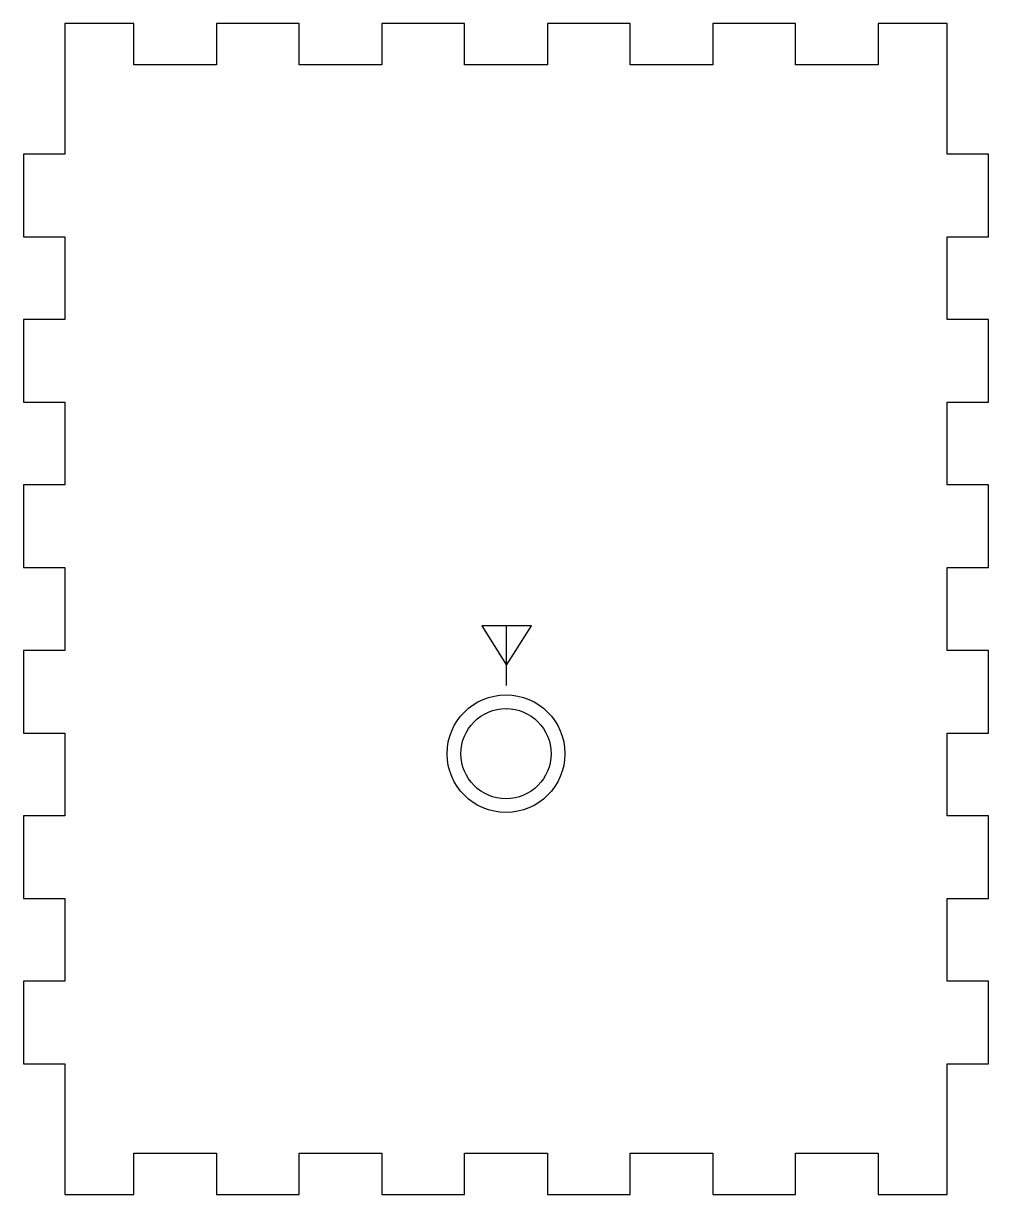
# Model space of a CAD drawing. Header units: millimetres. Extents: x 143 to 213, y 91 to 176.
import ezdxf

# ---------------------------------------------------------------- set-up
doc = ezdxf.new("R2010")
doc.units = ezdxf.units.MM
doc.layers.get('0').update_dxf_attribs({"linetype": 'CONTINUOUS'})

msp = doc.modelspace()

# ---------------------------------------------------------------- linework, layer by layer
msp.add_line((178.036, 127.95), (178.04, 132.288))
for points in [[(193, 91), (199, 91), (199, 94), (205, 94), (205, 91), (210, 91), (210, 100.5), (213, 100.5), (213, 106.5), (210, 106.5), (210, 112.5), (213, 112.5), (213, 118.5), (210, 118.5), (210, 124.5), (213, 124.5), (213, 130.5), (210, 130.5), (210, 136.5), (213, 136.5), (213, 142.5), (210, 142.5), (210, 148.5), (213, 148.5), (213, 154.5), (210, 154.5), (210, 160.5), (213, 160.5), (213, 166.5), (210, 166.5), (210, 172.5), (210, 176), (205, 176), (205, 173), (199, 173), (199, 176), (193, 176), (193, 173), (187, 173), (187, 176), (181, 176), (181, 173), (175, 173), (175, 176), (169, 176), (169, 173), (163, 173), (163, 176), (157, 176), (157, 173), (151, 173), (151, 176), (146, 176), (146, 166.5), (143, 166.5), (143, 160.5), (146, 160.5), (146, 154.5), (143, 154.5), (143, 148.5), (146, 148.5), (146, 142.5), (143, 142.5), (143, 136.5), (146, 136.5), (146, 130.5), (143, 130.5), (143, 124.5), (146, 124.5), (146, 118.5), (143, 118.5), (143, 112.5), (146, 112.5), (146, 106.5), (143, 106.5), (143, 100.5), (146, 100.5), (146, 94.5), (146, 91), (151, 91), (151, 94), (157, 94), (157, 91), (163, 91), (163, 94), (169, 94), (169, 91), (175, 91), (175, 94), (181, 94), (181, 91), (187, 91), (187, 94), (193, 94)], [(178.036, 129.434), (179.84, 132.288), (176.24, 132.288)]]:
    msp.add_lwpolyline(points, close=True)
for radius in [4.27, 3.27]:
    msp.add_circle((178, 123), radius)

doc.saveas('drawing.dxf')
